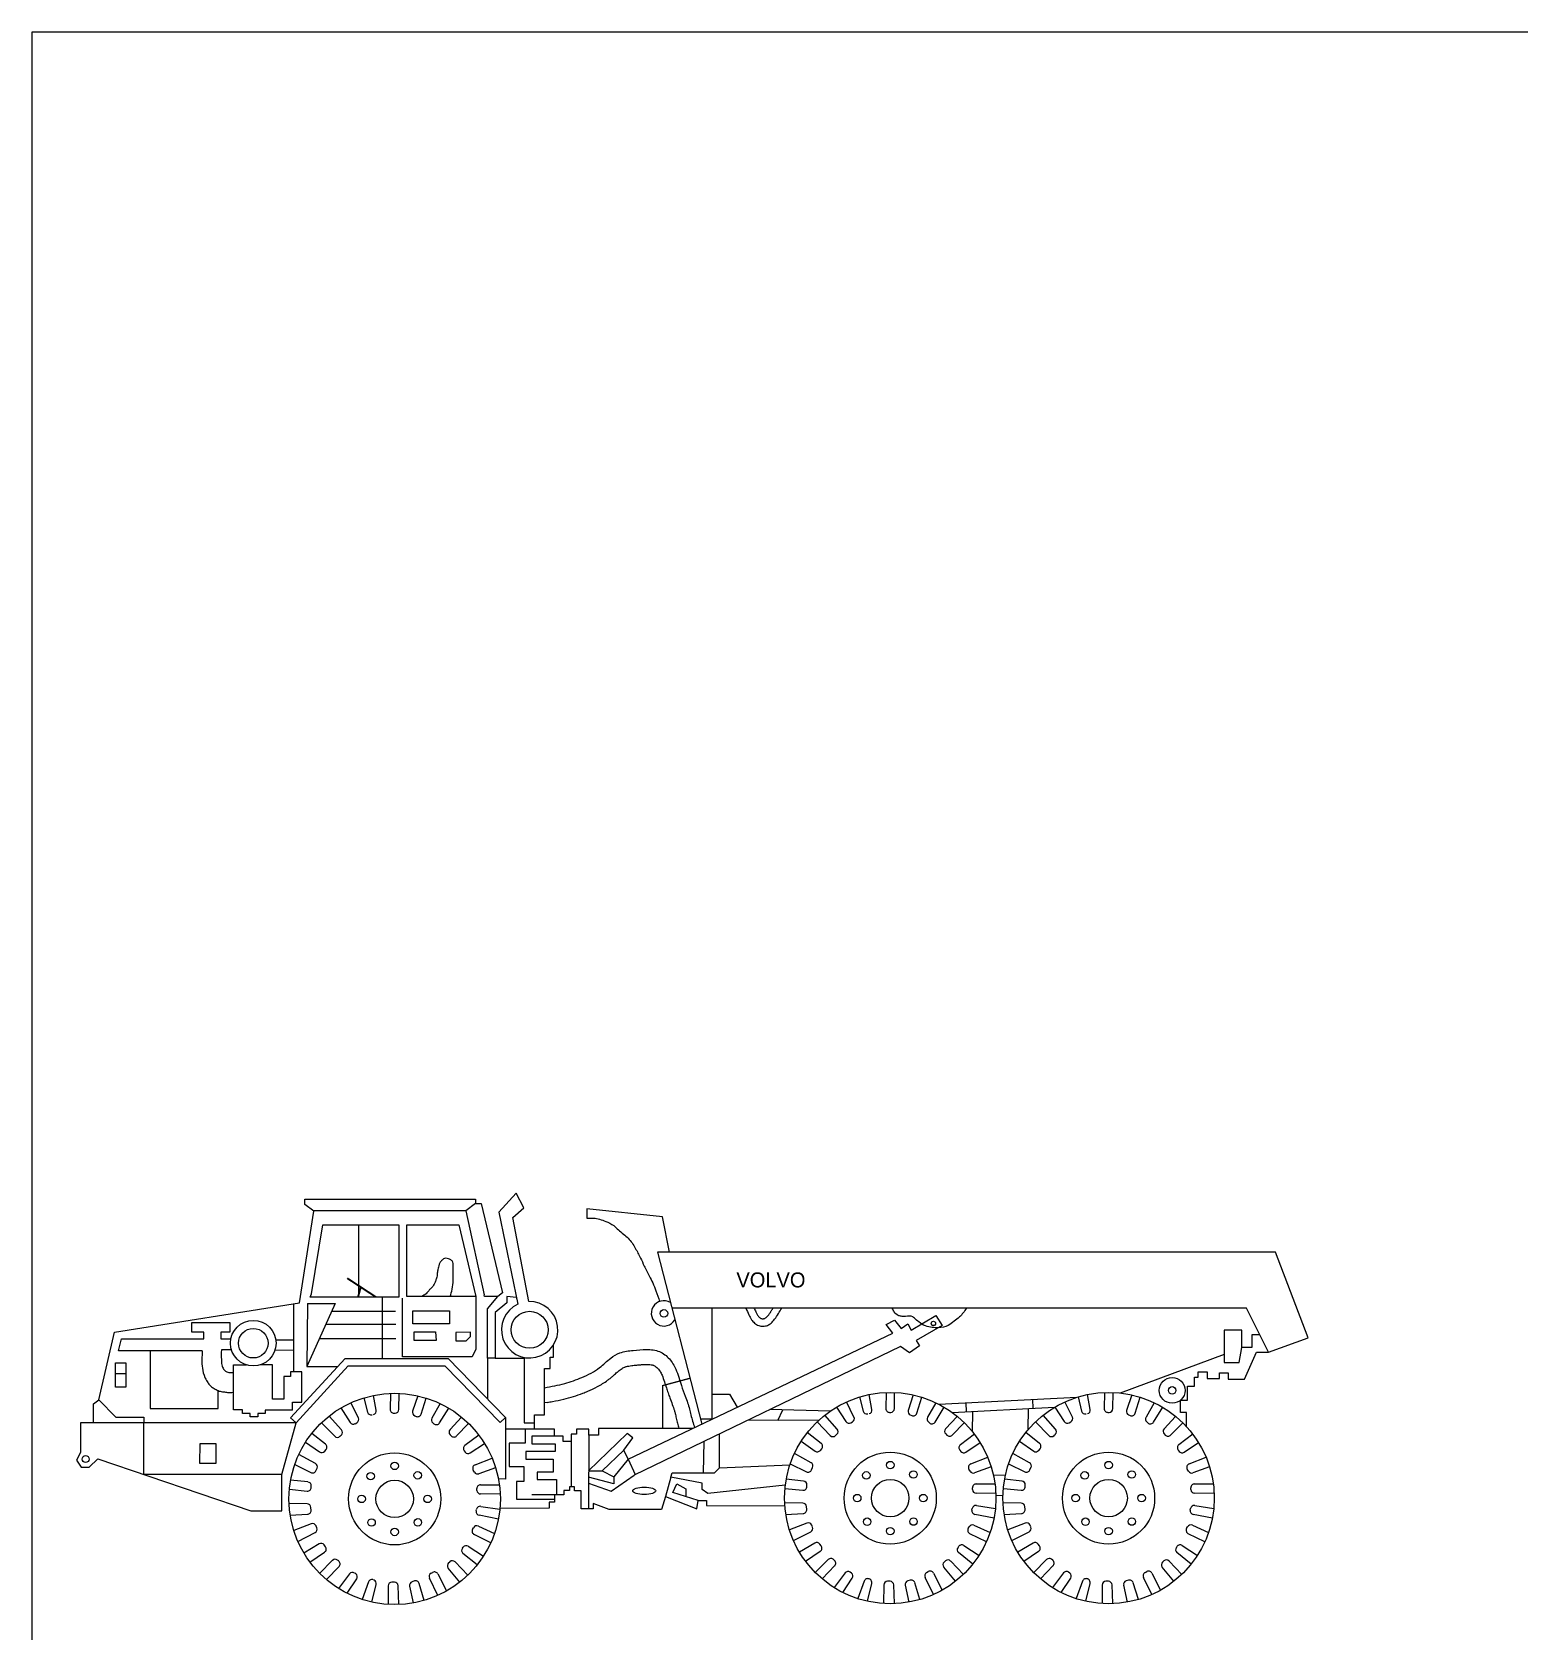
# Model space of a CAD drawing. Header units: centimetres. Extents: x 56177 to 99483, y 493 to 15482.
# Drawn here: x 56177 to 57368, y 2395 to 3676 of the extents above; entities that cross this region are included whole.
import ezdxf

# ---------------------------------------------------------------- set-up
doc = ezdxf.new("R2010")
doc.units = ezdxf.units.CM
doc.header["$MEASUREMENT"] = 0
doc.styles.get("Standard").update_dxf_attribs({"font": 'txt.shx'})

# ---------------------------------------------------------------- blocks, each defined once
blk = doc.blocks.new('A$C410B403B')
at = {"color": 0}
for p, q in [((62.38, 63.08), (37.91, 63.08)), ((45.2, 49.27), (45.2, 60.83)), ((48.96, 49.27), (48.96, 39.43)), ((34.79, 37.31), (34.81, 48.21)), ((36.99, 48.26), (36.87, 38.12)), ((40.88, 47), (51.1, 47)), ((101.76, 47.47), (101.76, 29.69)), ((39.94, 44.92), (51.16, 44.92)), ((31.94, 42.42), (34.8, 42.42)), ((38.91, 42.64), (51.16, 42.64)), ((24.83, 40.79), (23.21, 40.79)), ((31.81, 40.78), (34.8, 40.79)), ((65.84, 39.47), (65.84, 32.94)), ((6.26, 37.05), (7.92, 37.05)), ((75.4, 32.38), (74.97, 32.31)), ((120.73, 31.01), (111.06, 31.25)), ((112.34, 29.52), (113.11, 31.2)), ((138.09, 32.11), (160.19, 33.21)), ((140.25, 30.78), (156.66, 31.63)), ((142.43, 32.32), (142.51, 30.9)), ((143.52, 27.67), (143.54, 30.95)), ((152.4, 28.04), (152.48, 31.42)), ((153.09, 32.86), (153.16, 31.45)), ((34.3, 29.93), (35.18, 29.12)), ((68.71, 29.99), (67.85, 29.16)), ((101.76, 29.69), (99.94, 29.7)), ((118.82, 29.48), (107.55, 29.55)), ((71.88, 28.13), (68.71, 28.13)), ((79.24, 26.14), (79.24, 18.86)), ((82.06, 27.17), (81.99, 15.32)), ((100.44, 21.1), (100.51, 26.14)), ((102.96, 21.91), (102.96, 27.33)), ((87.65, 24.73), (84.21, 21.45)), ((88.34, 23.3), (86.07, 20.45)), ((88.34, 23.3), (89.5, 20.86)), ((32.88, 20.86), (10.81, 20.86)), ((148.78, 20.76), (146.87, 20.66)), ((76.54, 17.6), (72.94, 17.6)), ((148.38, 17.5), (147.26, 17.45))]:
    blk.add_line(p, q, dxfattribs=at)
for points in [[(35.74, 48.36), (38.01, 63.01), (36.55, 64.1), (36.55, 64.97), (63.91, 64.97), (63.91, 64.24), (62.38, 63.08), (65.29, 49.63)], [(63.91, 64.24), (64.81, 64.24), (68.23, 49.95), (67.51, 49.37), (65.35, 49.37), (65.29, 49.63)], [(72.46, 48.55), (69.91, 62.03), (71.65, 63.57), (70.44, 65.92), (67.65, 62.85), (70.7, 48.14)], [(94.99, 56.49), (93.86, 62.14), (81.75, 63.42), (81.75, 61.92)], [(37.64, 49.78), (39.46, 60.83), (51.61, 60.83), (51.61, 49.27), (37.42, 49.27), (37.64, 49.78)], [(52.92, 60.83), (61.22, 60.83), (63.98, 49.34), (52.92, 49.34), (52.92, 60.83)], [(190.93, 40.45), (197.25, 42.72), (192, 56.49), (93.03, 56.49), (100.14, 28.91)], [(63.98, 49.34), (63.98, 40.94), (63.38, 39.67), (52.23, 39.67), (52.23, 49.11)], [(70.48, 49.22), (68.91, 49.34), (68.91, 48.33), (67.04, 46.78), (67.04, 39.47), (65.84, 39.47), (65.84, 47.36), (67.51, 49.37)], [(70.52, 48.99), (70.45, 49.34)], [(2.71, 29.12), (2.71, 32.15), (3.56, 32.81), (6.11, 43.65), (35.74, 48.36)], [(36.99, 48.26), (41.46, 48.26), (36.87, 38.12), (41.8, 38.12)], [(59.74, 44.97), (53.85, 44.97), (53.85, 47.06), (59.74, 47.06), (59.74, 44.97)], [(88.34, 23.3), (130.73, 43.47), (129.67, 44.9), (131.01, 45.57), (132.07, 44.23), (133.12, 45), (133.69, 43.95), (137.62, 46.34), (138.67, 44.71), (134.46, 42.32), (135.03, 41.46), (133.41, 40.31), (131.97, 41.37), (89.3, 20.72)], [(190.93, 40.45), (187.4, 47.47), (95.35, 47.47)], [(20.16, 40.68), (6.76, 40.68), (7.2, 42.57), (20.38, 42.57), (20.38, 43.65), (18.5, 43.65), (18.5, 45.17), (24.58, 45.17), (24.58, 43.65), (23.13, 43.65), (23.13, 42.57), (24.73, 42.57)], [(57.59, 42.32), (54.11, 42.32), (54.11, 43.71), (57.52, 43.71), (57.59, 42.32)], [(60.75, 43.58), (60.75, 42.25), (62.4, 42.25), (63.09, 42.95), (63.09, 43.64), (60.75, 43.58)], [(189.54, 43.21), (188.21, 43.21), (188.21, 41.19), (186.64, 41.19), (186.64, 43.95), (183.82, 43.95), (183.82, 40.05), (167.14, 33.9)], [(98.67, 28.21), (83.58, 28.21), (83.58, 27.17), (82.06, 27.17), (82.06, 28.13), (80.06, 28.13), (80.06, 27.31), (79.24, 27.31), (79.24, 26.14), (77.93, 26.14), (77.93, 26.96), (76.55, 26.96), (76.55, 28.13), (73.38, 28.13), (73.38, 30.41), (74.97, 30.41), (74.97, 37.84), (75.86, 37.84), (75.86, 39.63), (75.86, 39.63), (76.41, 39.63), (76.41, 41.63)], [(183.82, 40.05), (183.82, 38.81), (186.21, 38.81), (186.64, 41.19)], [(6.26, 38.72), (7.92, 38.72), (7.92, 34.86), (6.26, 34.86), (6.26, 38.72)], [(11.79, 40.68), (11.79, 31.44), (22.71, 31.44), (22.71, 34.27)], [(34.3, 29.93), (43.01, 39.43), (59.51, 39.43), (68.71, 29.99)], [(67.04, 39.47), (71.71, 39.47), (71.71, 29.13), (73.38, 29.13)], [(177.75, 28.55), (177.75, 30.77), (176.82, 30.77), (176.82, 32.74), (177.92, 32.74), (177.92, 35.02), (179.03, 35.02), (179.03, 36.44), (179.03, 36.44), (179.03, 36.44), (179.66, 36.44), (179.66, 36.44), (179.66, 37.3), (181.08, 37.3), (181.08, 36.2), (183.05, 36.2), (183.05, 37.14), (184.46, 37.14), (184.46, 36.12), (187.07, 36.12), (188.96, 40.45), (190.93, 40.45)], [(34.61, 31.13), (30.2, 31.13), (30.2, 30.6), (29.07, 30.6), (29.07, 30.06), (27.84, 30.06), (27.84, 30.6), (26.6, 30.6), (26.6, 31.19), (25.15, 31.19), (25.15, 38.39), (27.25, 38.39)], [(34.61, 31.13), (34.61, 32.42), (36.07, 32.42), (36.07, 37.31), (34.29, 37.31), (34.29, 36.56), (33.22, 36.56), (33.22, 32.91), (31.39, 32.91), (31.39, 38.39), (29.4, 38.39)], [(35.18, 29.12), (43.53, 38.23), (59.01, 38.23), (67.85, 29.16)], [(48.01, 31.15), (47.59, 33.52)], [(50.28, 33.85), (50.25, 31.28)], [(51.63, 31.26), (51.66, 33.85)], [(54.65, 33.45), (53.84, 30.99)], [(101.76, 33.7), (104.58, 33.7), (105.83, 31.62)], [(127.39, 31.28), (126.96, 33.65)], [(129.65, 33.98), (129.62, 31.41)], [(131, 31.39), (131.03, 33.97)], [(134.02, 33.58), (133.21, 31.12)], [(162.36, 31.28), (161.93, 33.65)], [(164.63, 33.98), (164.6, 31.41)], [(165.98, 31.39), (166.01, 33.97)], [(169, 33.58), (168.19, 31.12)], [(3.56, 32.81), (6.32, 30.05), (10.8, 30.05), (10.81, 29.12)], [(42.36, 31.52), (43.83, 29.19)], [(45.15, 29.92), (43.95, 32.34)], [(46.05, 33.13), (46.63, 30.85)], [(55.21, 30.52), (56.02, 33.08)], [(58.25, 32.21), (56.94, 29.88)], [(58.14, 29.11), (59.62, 31.48)], [(121.74, 31.65), (123.21, 29.32)], [(124.52, 30.05), (123.33, 32.47)], [(125.42, 33.26), (126.01, 30.98)], [(130.22, 30.8), (130.4, 30.8)], [(134.58, 30.65), (135.4, 33.21)], [(137.62, 32.34), (136.31, 30.01)], [(137.52, 29.24), (138.99, 31.61)], [(156.71, 31.65), (158.18, 29.32)], [(159.49, 30.05), (158.3, 32.47)], [(160.4, 33.26), (160.98, 30.98)], [(165.2, 30.8), (165.38, 30.8)], [(169.56, 30.65), (170.37, 33.21)], [(172.6, 32.34), (171.29, 30.01)], [(172.49, 29.24), (173.96, 31.61)], [(35.18, 29.12), (0.67, 29.12), (0.67, 24.35), (0, 23.12), (0.74, 22.02), (2.02, 22.02), (3.43, 23.37), (27.91, 15.04), (32.88, 15.04), (32.88, 20.86), (35.18, 29.12)], [(10.81, 20.86), (10.81, 29.12)], [(39.22, 29.14), (41.36, 26.96)], [(42.45, 28), (40.46, 30.21)], [(44.64, 28.98), (44.9, 29.13)], [(50.85, 30.67), (51.03, 30.67)], [(54.17, 30.26), (54.4, 30.16)], [(57.07, 29.13), (57.24, 28.98)], [(61.68, 30.03), (59.83, 28.04)], [(60.89, 27.03), (62.81, 29.01)], [(68.71, 29.99), (68.71, 20.08), (67.58, 20.15)], [(118.6, 29.27), (120.73, 27.09)], [(121.83, 28.13), (119.83, 30.34)], [(124.01, 29.11), (124.28, 29.26)], [(133.54, 30.39), (133.77, 30.28)], [(136.44, 29.26), (136.62, 29.11)], [(141.05, 30.16), (139.2, 28.17)], [(140.26, 27.16), (142.19, 29.14)], [(153.57, 29.27), (155.71, 27.09)], [(156.8, 28.13), (154.81, 30.34)], [(158.98, 29.11), (159.25, 29.26)], [(168.51, 30.39), (168.74, 30.28)], [(171.42, 29.26), (171.59, 29.11)], [(176.03, 30.16), (174.18, 28.17)], [(175.23, 27.16), (177.16, 29.14)], [(19.81, 25.82), (22.33, 25.82), (22.33, 22.63), (19.75, 22.63), (19.81, 25.82)], [(36.68, 26.03), (38.95, 24.46)], [(39.88, 25.7), (37.68, 27.43)], [(42.2, 26.95), (42.42, 27.16)], [(59.85, 27.21), (60.03, 27.02)], [(64.45, 27.16), (62.2, 25.47)], [(63.05, 24.29), (65.36, 25.82)], [(73.38, 28.13), (71.88, 28.13), (71.88, 25.84), (69.29, 25.84), (69.29, 22.14), (71.67, 22.14), (71.67, 19.71), (70.46, 19.71), (70.46, 16.91), (76.54, 16.91)], [(76.55, 26.96), (72.94, 26.96), (72.94, 25.74), (76.65, 25.74), (76.65, 24.52), (71.99, 24.52), (71.99, 23.3), (76.33, 23.3), (76.33, 21.24), (73.79, 21.24), (73.79, 20.03), (76.86, 20.03), (76.86, 17.6)], [(88.18, 27.43), (82.03, 21.45), (84.21, 21.45), (86.07, 20.45), (86.07, 19.34), (82.02, 20.4), (82.02, 19.45), (85.64, 18.18), (89.3, 20.72)], [(88.34, 23.3), (87.65, 24.73), (89.08, 26.69), (88.18, 27.43)], [(116.05, 26.16), (118.33, 24.59)], [(119.26, 25.83), (117.05, 27.56)], [(121.58, 27.08), (121.8, 27.29)], [(139.22, 27.34), (139.4, 27.15)], [(143.82, 27.29), (141.57, 25.6)], [(142.42, 24.42), (144.74, 25.95)], [(151.03, 26.16), (153.3, 24.59)], [(154.23, 25.83), (152.02, 27.56)], [(156.55, 27.08), (156.77, 27.29)], [(174.19, 27.34), (174.38, 27.15)], [(178.8, 27.29), (176.55, 25.6)], [(177.4, 24.42), (179.71, 25.95)], [(38.27, 22.6), (35.61, 24.07)], [(39.76, 24.58), (39.98, 24.85)], [(62.09, 24.62), (62.25, 24.42)], [(63.85, 22.41), (66.57, 23.47)], [(117.64, 22.73), (114.98, 24.2)], [(119.14, 24.71), (119.35, 24.98)], [(141.46, 24.75), (141.62, 24.55)], [(143.22, 22.54), (145.95, 23.6)], [(152.62, 22.73), (149.95, 24.2)], [(154.11, 24.71), (154.33, 24.98)], [(176.43, 24.75), (176.59, 24.55)], [(178.2, 22.54), (180.92, 23.6)], [(34.95, 22.43), (37.54, 21.15)], [(38.36, 21.45), (38.53, 21.83)], [(63.74, 21.23), (63.55, 21.55)], [(67.13, 21.93), (64.46, 20.96)], [(95.21, 20.42), (95.4, 21.1), (102.19, 21.1), (102.96, 21.91), (114.26, 22.39)], [(114.32, 22.56), (116.92, 21.28)], [(117.73, 21.58), (117.9, 21.96)], [(143.11, 21.36), (142.92, 21.68)], [(146.5, 22.06), (143.84, 21.09)], [(149.29, 22.56), (151.89, 21.28)], [(152.7, 21.58), (152.87, 21.96)], [(178.09, 21.36), (177.9, 21.68)], [(181.48, 22.06), (178.81, 21.09)], [(34.1, 18.49), (36.95, 18.19)], [(37.08, 19.64), (34.3, 19.96)], [(37.61, 18.79), (37.61, 19.04)], [(64.13, 18.3), (64.12, 18.59)], [(64.72, 19.2), (67.73, 19.2)], [(94.31, 17.32), (93.71, 15.23), (85.32, 15.23), (82.73, 16.17), (82.73, 15.32), (80.83, 15.32), (80.83, 18.23), (79.77, 18.23), (79.77, 18.86), (78.97, 18.86), (78.97, 18.28), (78.08, 18.28), (78.08, 17.6), (76.54, 17.6), (76.54, 16.43), (75.69, 16.43), (75.69, 15.43), (67.82, 15.42)], [(113.52, 19.11), (101.12, 17.8), (100.23, 18.45), (100.23, 19.47), (95.21, 20.42), (94.31, 17.32), (99.33, 15.35), (99.57, 16.66), (100.88, 16.66), (100.88, 15.89), (113.45, 15.81)], [(99.57, 16.66), (95.5, 17.98), (96.16, 19.35), (97.6, 18.57), (97.6, 17.3)], [(113.47, 18.62), (116.32, 18.32)], [(116.46, 19.77), (113.67, 20.09)], [(116.99, 18.92), (116.99, 19.17)], [(143.5, 18.43), (143.5, 18.71)], [(144.1, 19.33), (147.11, 19.33)], [(148.45, 18.62), (151.3, 18.32)], [(151.43, 19.77), (148.65, 20.09)], [(151.96, 18.92), (151.96, 19.17)], [(178.48, 18.43), (178.47, 18.71)], [(179.07, 19.33), (182.08, 19.33)], [(36.95, 16.13), (34.04, 16.17)], [(37.57, 15.1), (37.54, 15.57)], [(67.87, 17.68), (64.72, 17.72)], [(64.75, 15.74), (67.81, 15.29)], [(116.33, 16.25), (113.42, 16.3)], [(116.95, 15.23), (116.92, 15.69)], [(143.4, 15.14), (143.45, 15.39)], [(147.24, 17.81), (144.1, 17.84)], [(144.13, 15.87), (147.18, 15.42)], [(151.3, 16.25), (148.39, 16.3)], [(151.92, 15.23), (151.89, 15.69)], [(178.37, 15.14), (178.42, 15.39)], [(182.22, 17.81), (179.07, 17.84)], [(179.1, 15.87), (182.15, 15.42)], [(34.23, 14.32), (37.01, 14.46)], [(37.6, 12.93), (34.81, 11.85)], [(64.03, 15.01), (64.07, 15.26)], [(67.58, 13.7), (64.5, 14.31)], [(113.6, 14.45), (116.38, 14.59)], [(116.98, 13.06), (114.18, 11.98)], [(146.95, 13.83), (143.88, 14.44)], [(148.58, 14.45), (151.35, 14.59)], [(151.95, 13.06), (149.15, 11.98)], [(181.92, 13.83), (178.85, 14.44)], [(35.45, 10.12), (38.21, 11.54)], [(38.49, 12.3), (38.38, 12.59)], [(63.44, 12.04), (63.59, 12.31)], [(66.36, 9.9), (63.71, 11.22)], [(64.37, 12.58), (66.96, 11.41)], [(114.83, 10.25), (117.59, 11.67)], [(117.87, 12.43), (117.75, 12.72)], [(142.82, 12.17), (142.96, 12.44)], [(145.73, 10.03), (143.08, 11.35)], [(143.74, 12.71), (146.33, 11.54)], [(149.8, 10.25), (152.56, 11.67)], [(152.84, 12.43), (152.72, 12.72)], [(177.79, 12.17), (177.94, 12.44)], [(180.7, 10.03), (178.05, 11.35)], [(178.71, 12.71), (181.31, 11.54)], [(38.88, 9.72), (36.42, 8.25)], [(37.38, 6.81), (39.75, 8.41)], [(39.89, 9.26), (39.67, 9.57)], [(61.81, 9.04), (61.94, 9.21)], [(64.17, 6.35), (61.9, 8.2)], [(62.74, 9.34), (65.19, 7.76)], [(118.25, 9.85), (115.79, 8.38)], [(116.75, 6.94), (119.12, 8.54)], [(119.27, 9.39), (119.04, 9.7)], [(141.18, 9.17), (141.32, 9.34)], [(143.55, 6.48), (141.27, 8.33)], [(142.11, 9.47), (144.56, 7.89)], [(153.23, 9.85), (150.77, 8.38)], [(151.73, 6.94), (154.09, 8.54)], [(154.24, 9.39), (154.02, 9.7)], [(176.16, 9.17), (176.29, 9.34)], [(178.52, 6.48), (176.25, 8.33)], [(177.08, 9.47), (179.53, 7.89)], [(41.02, 7.09), (38.95, 5)], [(40.03, 4), (42.06, 6.11)], [(42, 6.99), (41.81, 7.14)], [(56.78, 5.01), (57.05, 5.16)], [(61.4, 3.6), (59.54, 5.86)], [(59.6, 6.69), (59.8, 6.87)], [(60.63, 6.84), (62.67, 4.71)], [(120.39, 7.22), (118.32, 5.12)], [(119.41, 4.13), (121.43, 6.24)], [(121.37, 7.12), (121.19, 7.27)], [(124.11, 5.05), (123.93, 5.18)], [(136.16, 5.14), (136.42, 5.29)], [(140.77, 3.73), (138.91, 5.99)], [(138.97, 6.82), (139.17, 7)], [(140.01, 6.97), (142.05, 4.84)], [(155.36, 7.22), (153.3, 5.12)], [(154.38, 4.13), (156.4, 6.24)], [(156.34, 7.12), (156.16, 7.27)], [(159.09, 5.05), (158.9, 5.18)], [(171.13, 5.14), (171.4, 5.29)], [(175.74, 3.73), (173.88, 5.99)], [(173.95, 6.82), (174.15, 7)], [(174.98, 6.97), (177.02, 4.84)], [(43.72, 4.93), (41.95, 2.59)], [(43.33, 1.81), (44.88, 4.1)], [(44.74, 4.92), (44.56, 5.05)], [(46.78, 3.63), (45.75, 0.82)], [(47.29, 0.4), (48.01, 3.24)], [(47.68, 3.93), (47.6, 3.97)], [(49.92, 3.01), (49.9, 0.03)], [(50.91, 3.6), (50.52, 3.6)], [(51.61, 0.03), (51.51, 3.02)], [(53.36, 2.97), (53.94, 0.27)], [(54.13, 3.78), (53.76, 3.66)], [(55.71, 0.68), (54.89, 3.38)], [(57.88, 1.48), (56.54, 4.22)], [(57.87, 4.91), (59.29, 2.19)], [(123.1, 5.06), (121.33, 2.72)], [(122.71, 1.94), (124.25, 4.23)], [(126.15, 3.76), (125.13, 0.95)], [(126.66, 0.53), (127.38, 3.37)], [(127.06, 4.06), (126.97, 4.1)], [(129.3, 3.14), (129.27, 0.16)], [(130.29, 3.73), (129.9, 3.73)], [(130.99, 0.16), (130.89, 3.15)], [(132.74, 3.1), (133.31, 0.39)], [(133.5, 3.91), (133.14, 3.79)], [(135.08, 0.81), (134.26, 3.51)], [(137.25, 1.61), (135.91, 4.35)], [(137.25, 5.04), (138.66, 2.32)], [(158.07, 5.06), (156.3, 2.72)], [(157.68, 1.94), (159.23, 4.23)], [(161.13, 3.76), (160.1, 0.95)], [(161.64, 0.53), (162.35, 3.37)], [(162.03, 4.06), (161.95, 4.1)], [(164.27, 3.14), (164.25, 0.16)], [(165.26, 3.73), (164.87, 3.73)], [(165.96, 0.16), (165.86, 3.15)], [(167.71, 3.1), (168.29, 0.39)], [(168.48, 3.91), (168.11, 3.79)], [(170.06, 0.81), (169.24, 3.51)], [(172.23, 1.61), (170.89, 4.35)], [(172.22, 5.04), (173.63, 2.32)]]:
    blk.add_lwpolyline(points, dxfattribs=at)
at = {"color": 0, "const_width": 0.3}
for points in [[(47.97, 49.27), (43.36, 52.29)], [(45.54, 50.86), (45.09, 49.27)]]:
    blk.add_lwpolyline(points, dxfattribs=at)
at = {"color": 0}
blk.add_lwpolyline([(98.25, 36.26, 0.21, 0.21, 0), (93.87, 35.08, 0.21, 0.21, 0), (93.87, 28.21, 0, 0, 0)], format="xyseb", dxfattribs=at)
for centre, radius in [((72.58, 44.03), 2.96), ((94.09, 46.66), 0.607), ((28.32, 41.88), 3.65), ((28.32, 41.88), 2.37), ((137.24, 45.04), 0.348), ((137.24, 45.04), 0.348), ((175.48, 34.32), 2.06), ((50.96, 16.93), 16.93), ((130.33, 17.06), 16.93), ((165.3, 17.06), 16.93), ((175.48, 34.32), 0.595), ((1.47, 23.31), 0.552), ((50.96, 16.93), 7.37), ((130.33, 17.06), 7.37), ((165.3, 17.06), 7.37), ((47.12, 20.57), 0.6), ((50.96, 22.22), 0.6), ((54.65, 20.71), 0.6), ((126.5, 20.7), 0.6), ((130.33, 22.35), 0.6), ((134.03, 20.84), 0.6), ((161.47, 20.7), 0.6), ((165.3, 22.35), 0.6), ((169, 20.84), 0.6), ((50.96, 16.93), 3), ((130.33, 17.06), 3), ((165.3, 17.06), 3), ((45.67, 16.93), 0.6), ((56.24, 16.93), 0.6), ((125.04, 17.06), 0.6), ((135.62, 17.06), 0.6), ((160.02, 17.06), 0.6), ((170.59, 17.06), 0.6), ((47.26, 13.15), 0.6), ((54.68, 13.17), 0.6), ((126.63, 13.28), 0.6), ((134.05, 13.3), 0.6), ((161.6, 13.28), 0.6), ((169.02, 13.3), 0.6), ((50.96, 11.64), 0.6), ((130.33, 11.77), 0.6), ((165.3, 11.77), 0.6)]:
    blk.add_circle(centre, radius, dxfattribs=at)
for centre, radius, start, end in [((94.09, 46.66), 2.03, 59.7836, 329.139), ((72.58, 44.03), 4.52, 114.4992, 91.4133), ((47.21, 31), 0.6, 194.2948, 283.2292), ((47.42, 31.05), 0.6, 283.2292, 10.273), ((50.85, 31.27), 0.6, 179.3086, 270), ((51.03, 31.27), 0.6, 270, 359.2993), ((54.41, 30.8), 0.6, 161.7517, 246.2128), ((126.59, 31.13), 0.6, 194.2948, 283.2292), ((126.8, 31.18), 0.6, 283.2292, 10.273), ((130.22, 31.4), 0.6, 179.3086, 270), ((130.4, 31.4), 0.6, 270, 359.2993), ((133.78, 30.93), 0.6, 161.7517, 246.2128), ((161.56, 31.13), 0.6, 194.2948, 283.2292), ((161.77, 31.18), 0.6, 283.2292, 10.273), ((165.2, 31.4), 0.6, 179.3086, 270), ((165.38, 31.4), 0.6, 270, 359.2993), ((168.76, 30.93), 0.6, 161.7517, 246.2128), ((44.34, 29.51), 0.6, 212.242, 299.3361), ((44.61, 29.66), 0.6, 299.3361, 26.2917), ((54.64, 30.7), 0.6, 246.2128, 342.3913), ((57.46, 29.58), 0.6, 150.6547, 229.21), ((57.64, 29.43), 0.6, 229.21, 328.0475), ((123.72, 29.64), 0.6, 212.242, 299.3361), ((123.98, 29.79), 0.6, 299.3361, 26.2917), ((134.01, 30.83), 0.6, 246.2128, 342.3913), ((136.84, 29.71), 0.6, 150.6547, 229.21), ((137.01, 29.56), 0.6, 229.21, 328.0475), ((158.69, 29.64), 0.6, 212.242, 299.3361), ((158.96, 29.79), 0.6, 299.3361, 26.2917), ((168.98, 30.83), 0.6, 246.2128, 342.3913), ((171.81, 29.71), 0.6, 150.6547, 229.21), ((171.98, 29.56), 0.6, 229.21, 328.0475), ((39.51, 25.22), 0.6, 321.3154, 51.7867), ((41.79, 27.39), 0.6, 224.5361, 313.8937), ((42.01, 27.59), 0.6, 313.8937, 41.9536), ((60.27, 27.63), 0.6, 137.0678, 225.0254), ((60.46, 27.45), 0.6, 225.0254, 315.8553), ((118.89, 25.35), 0.6, 321.3154, 51.7867), ((121.16, 27.51), 0.6, 224.5361, 313.8937), ((121.38, 27.72), 0.6, 313.8937, 41.9536), ((139.64, 27.76), 0.6, 137.0678, 225.0254), ((139.83, 27.58), 0.6, 225.0254, 315.8553), ((153.86, 25.35), 0.6, 321.3154, 51.7867), ((156.14, 27.51), 0.6, 224.5361, 313.8937), ((156.35, 27.72), 0.6, 313.8937, 41.9536), ((174.62, 27.76), 0.6, 137.0678, 225.0254), ((174.8, 27.58), 0.6, 225.0254, 315.8553), ((39.29, 24.95), 0.6, 235.4164, 321.3154), ((62.56, 24.99), 0.6, 126.846, 218.0717), ((62.72, 24.79), 0.6, 218.0717, 303.5395), ((118.67, 25.08), 0.6, 235.4164, 321.3154), ((141.93, 25.12), 0.6, 126.846, 218.0717), ((142.09, 24.92), 0.6, 218.0717, 303.5395), ((153.64, 25.08), 0.6, 235.4164, 321.3154), ((176.91, 25.12), 0.6, 126.846, 218.0717), ((177.07, 24.92), 0.6, 218.0717, 303.5395), ((37.81, 21.69), 0.6, 243.7625, 336.0187), ((37.98, 22.08), 0.6, 336.0187, 61.1409), ((64.07, 21.85), 0.6, 111.2152, 210.2785), ((64.26, 21.53), 0.6, 210.2785, 289.8665), ((117.18, 21.82), 0.6, 243.7625, 336.0187), ((117.35, 22.21), 0.6, 336.0187, 61.1409), ((143.44, 21.98), 0.6, 111.2152, 210.2785), ((143.63, 21.66), 0.6, 210.2785, 289.8665), ((152.15, 21.82), 0.6, 243.7625, 336.0187), ((152.33, 22.21), 0.6, 336.0187, 61.1409), ((178.41, 21.98), 0.6, 111.2152, 210.2785), ((178.61, 21.66), 0.6, 210.2785, 289.8665), ((37.01, 18.79), 0.6, 263.9389, 0), ((37.01, 19.04), 0.6, 0, 83.4454), ((64.72, 18.6), 0.6, 90, 181.4701), ((64.73, 18.32), 0.6, 181.4701, 269.4451), ((116.39, 18.92), 0.6, 263.9389, 0), ((116.39, 19.17), 0.6, 0, 83.4454), ((144.1, 18.73), 0.6, 90, 181.4701), ((144.1, 18.44), 0.6, 181.4701, 269.4451), ((151.36, 18.92), 0.6, 263.9389, 0), ((151.36, 19.17), 0.6, 0, 83.4454), ((179.07, 18.73), 0.6, 90, 181.4701), ((179.08, 18.44), 0.6, 181.4701, 269.4451), ((36.94, 15.53), 0.6, 3.8174, 89.1842), ((64.66, 15.15), 0.6, 81.5797, 169.2776), ((116.32, 15.65), 0.6, 3.8174, 89.1842), ((144.04, 15.28), 0.6, 81.5797, 169.2776), ((151.29, 15.65), 0.6, 3.8174, 89.1842), ((179.01, 15.28), 0.6, 81.5797, 169.2776), ((36.97, 15.06), 0.6, 272.9632, 3.8174), ((37.82, 12.37), 0.6, 21.8189, 111.1076), ((64.62, 14.89), 0.6, 169.2776, 258.9264), ((116.35, 15.19), 0.6, 272.9632, 3.8174), ((117.19, 12.5), 0.6, 21.8189, 111.1076), ((143.99, 15.02), 0.6, 169.2776, 258.9264), ((151.32, 15.19), 0.6, 272.9632, 3.8174), ((152.17, 12.5), 0.6, 21.8189, 111.1076), ((178.96, 15.02), 0.6, 169.2776, 258.9264), ((37.94, 12.07), 0.6, 297.2189, 21.8189), ((63.97, 11.76), 0.6, 152.155, 243.4432), ((64.12, 12.03), 0.6, 65.7379, 152.155), ((117.31, 12.2), 0.6, 297.2189, 21.8189), ((143.35, 11.89), 0.6, 152.155, 243.4432), ((143.49, 12.16), 0.6, 65.7379, 152.155), ((152.28, 12.2), 0.6, 297.2189, 21.8189), ((178.32, 11.89), 0.6, 152.155, 243.4432), ((178.47, 12.16), 0.6, 65.7379, 152.155), ((39.19, 9.21), 0.6, 36.4935, 120.9431), ((39.19, 9.21), 0.6, 36.4935, 120.9431), ((39.19, 9.21), 0.6, 36.4935, 120.9431), ((39.41, 8.91), 0.6, 303.9909, 36.4935), ((62.28, 8.66), 0.6, 141.5573, 230.901), ((62.41, 8.83), 0.6, 57.2024, 141.5573), ((118.56, 9.34), 0.6, 36.4935, 120.9431), ((118.56, 9.34), 0.6, 36.4935, 120.9431), ((118.56, 9.34), 0.6, 36.4935, 120.9431), ((118.79, 9.04), 0.6, 303.9909, 36.4935), ((141.65, 8.79), 0.6, 141.5573, 230.901), ((141.79, 8.96), 0.6, 57.2024, 141.5573), ((153.54, 9.34), 0.6, 36.4935, 120.9431), ((153.54, 9.34), 0.6, 36.4935, 120.9431), ((153.54, 9.34), 0.6, 36.4935, 120.9431), ((153.76, 9.04), 0.6, 303.9909, 36.4935), ((176.63, 8.79), 0.6, 141.5573, 230.901), ((176.76, 8.96), 0.6, 57.2024, 141.5573), ((41.44, 6.66), 0.6, 51.7345, 135.3153), ((41.62, 6.52), 0.6, 316.1666, 51.7345), ((44.2, 4.57), 0.6, 53.6399, 142.8751), ((57.34, 4.63), 0.6, 27.4172, 119.3361), ((60, 6.24), 0.6, 131.8527, 219.4232), ((60.2, 6.42), 0.6, 43.8054, 131.8527), ((120.82, 6.79), 0.6, 51.7345, 135.3153), ((121, 6.65), 0.6, 316.1666, 51.7345), ((123.58, 4.7), 0.6, 53.6399, 142.8751), ((136.45, 4.61), 0.6, 119.3361, 206.0942), ((136.72, 4.76), 0.6, 27.4172, 119.3361), ((139.37, 6.37), 0.6, 131.8527, 219.4232), ((139.57, 6.55), 0.6, 43.8054, 131.8527), ((155.79, 6.79), 0.6, 51.7345, 135.3153), ((155.97, 6.65), 0.6, 316.1666, 51.7345), ((158.55, 4.7), 0.6, 53.6399, 142.8751), ((171.42, 4.61), 0.6, 119.3361, 206.0942), ((171.69, 4.76), 0.6, 27.4172, 119.3361), ((174.35, 6.37), 0.6, 131.8527, 219.4232), ((174.55, 6.55), 0.6, 43.8054, 131.8527), ((44.38, 4.43), 0.6, 325.9089, 53.6399), ((47.34, 3.43), 0.6, 64.6734, 159.9449), ((47.42, 3.39), 0.6, 345.8522, 64.6734), ((50.52, 3), 0.6, 90, 179.5351), ((50.91, 3), 0.6, 1.8955, 90), ((53.95, 3.09), 0.6, 107.9893, 192.0737), ((54.31, 3.21), 0.6, 16.8838, 107.9893), ((57.08, 4.49), 0.6, 119.3361, 206.0942), ((123.76, 4.56), 0.6, 325.9089, 53.6399), ((126.72, 3.56), 0.6, 64.6734, 159.9449), ((126.8, 3.52), 0.6, 345.8522, 64.6734), ((129.9, 3.13), 0.6, 90, 179.5351), ((130.29, 3.13), 0.6, 1.8955, 90), ((133.32, 3.22), 0.6, 107.9893, 192.0737), ((133.69, 3.34), 0.6, 16.8838, 107.9893), ((158.73, 4.56), 0.6, 325.9089, 53.6399), ((161.69, 3.56), 0.6, 64.6734, 159.9449), ((161.77, 3.52), 0.6, 345.8522, 64.6734), ((164.87, 3.13), 0.6, 90, 179.5351), ((165.26, 3.13), 0.6, 1.8955, 90), ((168.3, 3.22), 0.6, 107.9893, 192.0737), ((168.66, 3.34), 0.6, 16.8838, 107.9893)]:
    blk.add_arc(centre, radius, start, end, dxfattribs=at)
blk.add_ellipse((90.93, 18.23), major_axis=(-1.85, 0), ratio=0.314008, dxfattribs=at)
for points, knots in [([(81.75, 61.92), (82.1, 61.93), (83.13, 61.97), (84.59, 61.49), (85.97, 60.86), (87.02, 59.76), (88.44, 58.82), (89.5, 57.16), (90.29, 55.65), (90.98, 54.11), (91.65, 52.79), (92.33, 51.49), (92.87, 50.14), (93.21, 49.13), (93.39, 48.57)], [0, 0, 0, 0, 1.053404, 3.079265, 4.526315, 5.538207, 7.618548, 9.559207, 11.341722, 12.754388, 14.603813, 15.78072, 17.163001, 18.960069, 18.960069, 18.960069, 18.960069]), ([(59.87, 49.34), (59.98, 49.74), (60.24, 50.6), (60.36, 51.91), (60.36, 53.12), (60.29, 54.12), (60.37, 55.02), (59.78, 55.35), (59.38, 55.48), (58.95, 55.53), (58.63, 55.24), (58.28, 54.98), (58.09, 54.52), (57.97, 54.1), (57.89, 53.73), (57.83, 53.4), (57.77, 53.06), (57.78, 52.67), (57.64, 52.25), (57.52, 51.87), (57.38, 51.5), (57.16, 51.16), (56.94, 50.76), (56.54, 50.48), (56.3, 50.1), (55.89, 49.7), (55.54, 49.48), (55.3, 49.34)], [0, 0, 0, 0, 1.240548, 2.672477, 3.937505, 4.833954, 5.795835, 6.271243, 6.68828, 7.11033, 7.432222, 7.935968, 8.407499, 8.874539, 9.251896, 9.54656, 9.893209, 10.289409, 10.698569, 11.198659, 11.482543, 11.907593, 12.38284, 12.849326, 13.318717, 13.728882, 14.555558, 14.555558, 14.555558, 14.555558]), ([(107.2, 47.47), (107.37, 47.13), (107.68, 46.52), (108.05, 45.67), (108.59, 45.08), (109.22, 44.64), (109.97, 44.57), (110.68, 44.69), (111.3, 45.12), (111.9, 45.76), (112.4, 46.61), (112.78, 47.19), (112.96, 47.47)], [0, 0, 0, 0, 1.151987, 2.043039, 2.760108, 3.541473, 4.275446, 4.951903, 5.66284, 6.490665, 7.587089, 8.588848, 8.588848, 8.588848, 8.588848]), ([(108.54, 47.47), (108.55, 47.45), (108.56, 47.43), (108.63, 47.29), (108.69, 47.17), (108.78, 46.97), (108.82, 46.89), (108.89, 46.74), (108.93, 46.67), (109, 46.51), (109.04, 46.44), (109.1, 46.33), (109.13, 46.3), (109.21, 46.19), (109.28, 46.11), (109.39, 46.01), (109.44, 45.97), (109.51, 45.91), (109.55, 45.89), (109.6, 45.86), (109.62, 45.85), (109.65, 45.83), (109.66, 45.83), (109.69, 45.82), (109.71, 45.82), (109.78, 45.81), (109.84, 45.8), (109.95, 45.8), (109.99, 45.81), (110.06, 45.81), (110.09, 45.82), (110.14, 45.83), (110.17, 45.83), (110.2, 45.85), (110.22, 45.85), (110.25, 45.86), (110.27, 45.88), (110.34, 45.92), (110.39, 45.96), (110.5, 46.05), (110.55, 46.09), (110.65, 46.18), (110.69, 46.23), (110.83, 46.38), (110.91, 46.49), (111.08, 46.74), (111.17, 46.89), (111.35, 47.17), (111.43, 47.3), (111.52, 47.44), (111.53, 47.46), (111.54, 47.47)], [0.987167, 0.987167, 0.987167, 0.987167, 1.111031, 1.111031, 1.728961, 1.728961, 2.160586, 2.160586, 2.592211, 2.592211, 3.183582, 3.183582, 3.613474, 3.613474, 4.4709, 4.4709, 4.922597, 4.922597, 5.374294, 5.374294, 5.759767, 5.759767, 6.083874, 6.083874, 6.407982, 6.407982, 7.056197, 7.056197, 7.372477, 7.372477, 7.688757, 7.688757, 8.081005, 8.081005, 8.410407, 8.410407, 8.739809, 8.739809, 9.368497, 9.368497, 9.846811, 9.846811, 10.325124, 10.325124, 11.281751, 11.281751, 12.238378, 12.238378, 12.958866, 12.958866, 13.048643, 13.048643, 13.048643, 13.048643]), ([(142.53, 47.47), (142.19, 46.98), (141.64, 46.17), (140.53, 45.39), (139.53, 44.55), (138.24, 44.29), (137.01, 44.41), (135.9, 44.58), (134.97, 45.21), (134.34, 45.73), (133.76, 46.35), (132.91, 46.11), (132.15, 46.16), (131.47, 46.32), (130.96, 46.81), (130.75, 47.27), (130.66, 47.47)], [0, 0, 0, 0, 1.784637, 2.899495, 4.049219, 5.675192, 6.638172, 7.779183, 8.997601, 9.911621, 10.281773, 11.431833, 12.129388, 12.63655, 13.475144, 14.146105, 14.146105, 14.146105, 14.146105]), ([(20.16, 40.68), (20.1, 39.74), (20, 38.29), (20.41, 36.67), (20.86, 35.86), (21.17, 35.33), (21.64, 34.86), (22.22, 34.53), (22.84, 34.18), (23.53, 34.09), (24.29, 33.97), (24.82, 34), (25.15, 34.01)], [0, 0, 0, 0, 2.819109, 4.346151, 4.909592, 5.593945, 6.187884, 6.872493, 7.600592, 8.295848, 8.93099, 9.901651, 9.901651, 9.901651, 9.901651]), ([(23.21, 40.79), (23.2, 40.29), (23.18, 39.49), (23.25, 38.57), (23.36, 38.03), (23.54, 37.78), (23.7, 37.58), (23.86, 37.41), (24.11, 37.27), (24.4, 37.2), (24.75, 37.17), (25, 37.18), (25.15, 37.18)], [0, 0, 0, 0, 1.50811, 2.377509, 2.784841, 3.127017, 3.295074, 3.554923, 3.825232, 4.150037, 4.440089, 4.885545, 4.885545, 4.885545, 4.885545]), ([(74.97, 34.74), (76.05, 34.94), (78.1, 35.32), (81.08, 36.37), (83.64, 37.68), (85.34, 39.42), (87.14, 40.51), (89.16, 40.74), (91.27, 40.94), (93.4, 40.73), (95.05, 39.44), (96.2, 37.5), (96.75, 35.37), (97.54, 33.26), (98.12, 31.72), (98.47, 30.01), (98.77, 29.04), (98.98, 28.36)], [0, 0, 0, 0, 3.311393, 6.231688, 9.470753, 11.817056, 13.48353, 15.659482, 17.800289, 19.896215, 21.866624, 23.815818, 26.581412, 28.411102, 30.588658, 31.50733, 33.634584, 33.634584, 33.634584, 33.634584]), ([(75.4, 32.38), (75.68, 32.44), (75.97, 32.49), (76.84, 32.65), (77.43, 32.77), (78.55, 33.04), (79.08, 33.18), (80.1, 33.49), (80.6, 33.67), (81.36, 33.96), (81.62, 34.07), (82.4, 34.4), (82.94, 34.65), (84, 35.22), (84.54, 35.55), (85.2, 36.04), (85.34, 36.14), (85.59, 36.35), (85.72, 36.46), (86.06, 36.76), (86.27, 36.94), (86.62, 37.25), (86.77, 37.38), (87.01, 37.57), (87.12, 37.65), (87.33, 37.79), (87.43, 37.86), (87.63, 37.97), (87.73, 38.02), (87.86, 38.07), (87.9, 38.09), (87.99, 38.12), (88.04, 38.13), (88.2, 38.17), (88.32, 38.2), (88.6, 38.25), (88.76, 38.27), (89.04, 38.31), (89.16, 38.32), (89.4, 38.35), (89.51, 38.36), (89.72, 38.38), (89.82, 38.39), (90.13, 38.42), (90.32, 38.43), (90.72, 38.46), (90.92, 38.47), (91.29, 38.47), (91.46, 38.47), (91.78, 38.45), (91.92, 38.44), (92.15, 38.4), (92.25, 38.38), (92.37, 38.34), (92.41, 38.33), (92.51, 38.28), (92.59, 38.24), (92.76, 38.13), (92.85, 38.07), (93.03, 37.9), (93.12, 37.81), (93.29, 37.6), (93.38, 37.49), (93.57, 37.18), (93.68, 36.97), (93.92, 36.44), (94.05, 36.08), (94.27, 35.38), (94.37, 35.07), (94.56, 34.47), (94.65, 34.19), (94.84, 33.64), (94.94, 33.38), (95.17, 32.75), (95.31, 32.39), (95.55, 31.71), (95.66, 31.4), (95.78, 31.01), (95.81, 30.92), (95.85, 30.75), (95.87, 30.68), (95.94, 30.39), (95.99, 30.15), (96.12, 29.59), (96.19, 29.31), (96.34, 28.78), (96.42, 28.52), (96.5, 28.25), (96.51, 28.23), (96.51, 28.21)], [0, 0, 0, 0, 1.430423, 1.430423, 4.291268, 4.291268, 6.687069, 6.687069, 9.08287, 9.08287, 10.357727, 10.357727, 12.90744, 12.90744, 15.457153, 15.457153, 16.138019, 16.138019, 16.818885, 16.818885, 18.180617, 18.180617, 19.330402, 19.330402, 20.27565, 20.27565, 21.220897, 21.220897, 22.274258, 22.274258, 22.762442, 22.762442, 23.250626, 23.250626, 24.226993, 24.226993, 25.21881, 25.21881, 25.892298, 25.892298, 26.444787, 26.444787, 26.997276, 26.997276, 28.102253, 28.102253, 29.300138, 29.300138, 30.421136, 30.421136, 31.542134, 31.542134, 32.561124, 32.561124, 33.148922, 33.148922, 34.324517, 34.324517, 35.500113, 35.500113, 36.70143, 36.70143, 37.902747, 37.902747, 39.657926, 39.657926, 42.010997, 42.010997, 43.650947, 43.650947, 44.982429, 44.982429, 46.313911, 46.313911, 48.2176, 48.2176, 50.12129, 50.12129, 50.722462, 50.722462, 51.234542, 51.234542, 52.490833, 52.490833, 53.747124, 53.747124, 55.003415, 55.003415, 55.097961, 55.097961, 55.097961, 55.097961])]:
    blk.add_open_spline(points, degree=3, knots=knots, dxfattribs=at)
at = {"color": 0, "insert": (105.69, 53.22), "char_height": 2.4, "width": 15.0604, "attachment_point": 1}
blk.add_mtext('{\\fBankGothic Md BT|b0|i0|c0|p34;VOLVO}', dxfattribs=at)

msp = doc.modelspace()

# ---------------------------------------------------------------- linework, layer by layer
msp.add_lwpolyline([(56177.13, 3675.93), (59479.95, 3675.93), (59479.95, 513.41), (56177.13, 513.41)], close=True)

# ---------------------------------------------------------------- block references
at = {"xscale": 5.000000000018189, "yscale": 5.000000000018189, "zscale": 5.000000000018189}
msp.add_blockref('A$C410B403B', (56212.72, 2416.08), dxfattribs=at)

doc.saveas('drawing.dxf')
